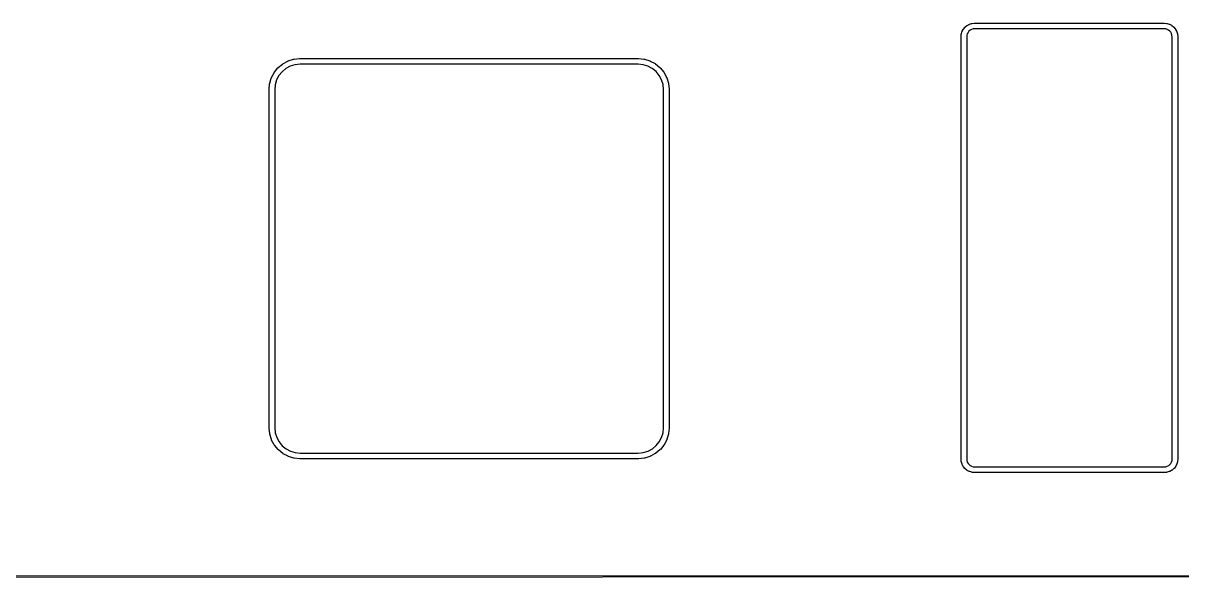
# Model space of a CAD drawing. Extents: x -16 to 302, y -161 to -39.
# Drawn here: x 30.2 to 71.32, y -160.55 to -140.87 of the extents above; entities that cross this region are included whole.
import ezdxf

# ---------------------------------------------------------------- set-up
doc = ezdxf.new("R2010")
doc.units = 0
doc.layers.add('BLACK', color=7, linetype='CONTINUOUS')

msp = doc.modelspace()

# ---------------------------------------------------------------- linework, layer by layer
at = {"layer": 'BLACK', "linetype": 'CONTINUOUS'}
for p, q in [((63.5751, -141.077), (63.6221, -141.019)), ((63.6221, -141.019), (63.6229, -141.018)), ((63.6221, -141.019), (63.6221, -141.019)), ((63.6221, -141.019), (63.6221, -141.019)), ((63.6229, -141.018), (63.6294, -141.012)), ((63.6294, -141.012), (63.6358, -141.005)), ((63.6358, -141.005), (63.6931, -140.958)), ((63.6931, -140.958), (63.6942, -140.957)), ((63.6931, -140.958), (63.6931, -140.958)), ((63.6931, -140.958), (63.6931, -140.958)), ((63.6942, -140.957), (63.7017, -140.952)), ((63.7017, -140.952), (63.7093, -140.947)), ((63.7093, -140.947), (63.7747, -140.912)), ((63.7747, -140.912), (63.7759, -140.911)), ((63.7747, -140.912), (63.7747, -140.912)), ((63.7747, -140.912), (63.7747, -140.912)), ((63.7759, -140.911), (63.7843, -140.908)), ((63.7843, -140.908), (63.7927, -140.904)), ((63.7927, -140.904), (63.8637, -140.882)), ((63.8637, -140.882), (63.8651, -140.882)), ((63.8651, -140.882), (63.874, -140.88)), ((63.874, -140.88), (63.8828, -140.878)), ((63.8828, -140.878), (63.9568, -140.871)), ((63.9568, -140.871), (63.9582, -140.87)), ((63.9582, -140.87), (63.9606, -140.87)), ((63.9606, -140.87), (63.965, -140.87)), ((63.965, -140.87), (70.7058, -140.87)), ((70.7058, -140.87), (70.7106, -140.87)), ((70.7106, -140.87), (70.7107, -140.87)), ((70.7107, -140.87), (70.7847, -140.878)), ((70.7847, -140.878), (70.7847, -140.878)), ((70.7847, -140.878), (70.7861, -140.878)), ((70.7861, -140.878), (70.7949, -140.88)), ((70.7949, -140.88), (70.8038, -140.882)), ((70.8038, -140.882), (70.875, -140.903)), ((70.875, -140.903), (70.875, -140.903)), ((70.875, -140.903), (70.8763, -140.903)), ((70.8763, -140.903), (70.8847, -140.907)), ((70.8847, -140.907), (70.893, -140.91)), ((70.893, -140.91), (70.9587, -140.945)), ((70.9587, -140.945), (70.9587, -140.945)), ((70.9587, -140.945), (70.9587, -140.945)), ((70.9587, -140.945), (70.9599, -140.946)), ((70.9599, -140.946), (70.9674, -140.951)), ((70.9674, -140.951), (70.9749, -140.956)), ((70.9749, -140.956), (71.0326, -141.003)), ((71.0326, -141.003), (71.0326, -141.003)), ((71.0326, -141.003), (71.0326, -141.003)), ((71.0326, -141.003), (71.0336, -141.004)), ((71.0336, -141.004), (71.04, -141.011)), ((71.04, -141.011), (71.0464, -141.017)), ((71.0464, -141.017), (71.0938, -141.074)), ((63.4889, -141.346), (63.4894, -141.341)), ((63.4889, -156.342), (63.4889, -141.346)), ((63.4894, -141.341), (63.4966, -141.267)), ((63.4894, -141.341), (63.4894, -141.341)), ((63.4966, -141.267), (63.4968, -141.266)), ((63.4968, -141.266), (63.4987, -141.257)), ((63.4987, -141.257), (63.5004, -141.248)), ((63.5004, -141.248), (63.5219, -141.177)), ((63.5219, -141.177), (63.5223, -141.176)), ((63.5223, -141.176), (63.5259, -141.167)), ((63.5259, -141.167), (63.5294, -141.159)), ((63.5294, -141.159), (63.5643, -141.093)), ((63.5643, -141.093), (63.5649, -141.092)), ((63.5643, -141.093), (63.5643, -141.093)), ((63.5643, -141.093), (63.5643, -141.093)), ((63.5649, -141.092), (63.57, -141.085)), ((63.57, -141.085), (63.5751, -141.077)), ((63.6947, -141.297), (63.6889, -141.356)), ((63.6889, -141.356), (63.6889, -156.334)), ((63.7105, -141.244), (63.6947, -141.297)), ((63.7362, -141.196), (63.7105, -141.244)), ((63.7709, -141.153), (63.7362, -141.196)), ((63.813, -141.118), (63.7709, -141.153)), ((63.8612, -141.092), (63.813, -141.118)), ((63.9135, -141.076), (63.8612, -141.092)), ((63.9726, -141.07), (63.9135, -141.076)), ((70.696, -141.07), (63.9726, -141.07)), ((70.7554, -141.076), (70.696, -141.07)), ((70.8078, -141.092), (70.7554, -141.076)), ((70.8561, -141.117), (70.8078, -141.092)), ((70.8986, -141.152), (70.8561, -141.117)), ((70.9335, -141.194), (70.8986, -141.152)), ((70.9595, -141.242), (70.9335, -141.194)), ((70.9757, -141.295), (70.9595, -141.242)), ((70.9819, -141.354), (70.9757, -141.295)), ((70.9819, -156.332), (70.9819, -141.354)), ((71.0938, -141.074), (71.0938, -141.074)), ((71.0938, -141.074), (71.0938, -141.074)), ((71.0938, -141.074), (71.0947, -141.075)), ((71.0947, -141.075), (71.0996, -141.083)), ((71.0996, -141.083), (71.1047, -141.09)), ((71.1047, -141.09), (71.1401, -141.156)), ((71.1401, -141.156), (71.1407, -141.157)), ((71.1407, -141.157), (71.1441, -141.165)), ((71.1441, -141.165), (71.1477, -141.174)), ((71.1477, -141.174), (71.1696, -141.245)), ((71.1696, -141.245), (71.17, -141.246)), ((71.17, -141.246), (71.1718, -141.255)), ((71.1718, -141.255), (71.1736, -141.264)), ((71.1736, -141.264), (71.1813, -141.338)), ((71.1813, -141.338), (71.1815, -141.339)), ((71.1815, -141.339), (71.1815, -141.342)), ((71.1815, -141.342), (71.1819, -141.346)), ((71.1819, -141.346), (71.1819, -156.342)), ((39.4236, -142.31), (39.5953, -142.217)), ((39.5953, -142.217), (39.5966, -142.217)), ((39.5966, -142.217), (39.6049, -142.213)), ((39.6049, -142.213), (39.6133, -142.21)), ((39.6133, -142.21), (39.7998, -142.152)), ((39.7998, -142.152), (39.8011, -142.152)), ((39.8011, -142.152), (39.81, -142.15)), ((39.81, -142.15), (39.8189, -142.148)), ((39.8189, -142.148), (40.013, -142.128)), ((40.013, -142.128), (40.0144, -142.128)), ((40.0144, -142.128), (40.0187, -142.128)), ((40.0187, -142.128), (40.0231, -142.127)), ((40.0231, -142.127), (40.0253, -142.127)), ((40.0253, -142.127), (40.0255, -142.127)), ((40.0255, -142.127), (52.0353, -142.127)), ((52.0353, -142.127), (52.0401, -142.128)), ((52.0401, -142.128), (52.0402, -142.128)), ((52.0402, -142.128), (52.2344, -142.147)), ((52.2344, -142.147), (52.2344, -142.147)), ((52.2344, -142.147), (52.2358, -142.147)), ((52.2358, -142.147), (52.2446, -142.149)), ((52.2446, -142.149), (52.2535, -142.151)), ((52.2535, -142.151), (52.4404, -142.207)), ((52.4404, -142.207), (52.4404, -142.207)), ((52.4404, -142.207), (52.4417, -142.207)), ((52.4417, -142.207), (52.45, -142.211)), ((52.45, -142.211), (52.4584, -142.214)), ((52.4584, -142.214), (52.6307, -142.306)), ((39.0176, -142.799), (39.1092, -142.627)), ((39.1092, -142.627), (39.1098, -142.626)), ((39.1092, -142.627), (39.1092, -142.627)), ((39.1092, -142.627), (39.1092, -142.627)), ((39.1098, -142.626), (39.115, -142.618)), ((39.115, -142.618), (39.12, -142.611)), ((39.12, -142.611), (39.2433, -142.459)), ((39.2433, -142.459), (39.2442, -142.458)), ((39.2433, -142.459), (39.2433, -142.459)), ((39.2433, -142.459), (39.2433, -142.459)), ((39.2442, -142.458), (39.2507, -142.452)), ((39.2507, -142.452), (39.2571, -142.446)), ((39.2571, -142.446), (39.4075, -142.321)), ((39.3921, -142.593), (39.2812, -142.73)), ((39.5274, -142.482), (39.3921, -142.593)), ((39.4075, -142.321), (39.4085, -142.32)), ((39.4085, -142.32), (39.4161, -142.315)), ((39.4161, -142.315), (39.4236, -142.31)), ((39.6818, -142.398), (39.5274, -142.482)), ((39.8495, -142.346), (39.6818, -142.398)), ((40.0288, -142.327), (39.8495, -142.346)), ((40.0302, -142.327), (40.0288, -142.327)), ((52.0255, -142.327), (40.0302, -142.327)), ((52.2051, -142.345), (52.0255, -142.327)), ((52.3732, -142.396), (52.2051, -142.345)), ((52.5282, -142.478), (52.3732, -142.396)), ((52.6642, -142.589), (52.5282, -142.478)), ((52.6307, -142.306), (52.6307, -142.306)), ((52.6307, -142.306), (52.6307, -142.306)), ((52.6307, -142.306), (52.632, -142.307)), ((52.632, -142.307), (52.6394, -142.312)), ((52.6394, -142.312), (52.647, -142.317)), ((52.647, -142.317), (52.7982, -142.44)), ((52.7761, -142.724), (52.6642, -142.589)), ((52.7982, -142.44), (52.7982, -142.44)), ((52.7982, -142.44), (52.7982, -142.44)), ((52.7982, -142.44), (52.7993, -142.441)), ((52.7993, -142.441), (52.8056, -142.448)), ((52.8056, -142.448), (52.8121, -142.454)), ((52.8121, -142.454), (52.9365, -142.604)), ((52.9365, -142.604), (52.9374, -142.605)), ((52.9374, -142.605), (52.9423, -142.613)), ((52.9423, -142.613), (52.9474, -142.621)), ((52.9474, -142.621), (53.0402, -142.792)), ((38.9309, -143.218), (38.9499, -143.023)), ((38.9499, -143.023), (38.9501, -143.022)), ((38.9501, -143.022), (38.9519, -143.013)), ((38.9519, -143.013), (38.9537, -143.004)), ((38.9537, -143.004), (39.0101, -142.817)), ((39.0101, -142.817), (39.0105, -142.816)), ((39.0105, -142.816), (39.0141, -142.808)), ((39.0141, -142.808), (39.0176, -142.799)), ((39.148, -143.053), (39.1304, -143.232)), ((39.1988, -142.885), (39.148, -143.053)), ((39.2812, -142.73), (39.1988, -142.885)), ((52.8596, -142.879), (52.7761, -142.724)), ((52.9115, -143.046), (52.8596, -142.879)), ((52.9304, -143.226), (52.9115, -143.046)), ((53.0402, -142.792), (53.0409, -142.793)), ((53.0409, -142.793), (53.0443, -142.802)), ((53.0443, -142.802), (53.0478, -142.81)), ((53.0478, -142.81), (53.1055, -142.997)), ((53.1055, -142.997), (53.1059, -142.998)), ((53.1059, -142.998), (53.1076, -143.007)), ((53.1076, -143.007), (53.1094, -143.016)), ((53.1094, -143.016), (53.1298, -143.21)), ((38.9304, -143.222), (38.9309, -143.218)), ((38.9304, -155.232), (38.9304, -143.222)), ((38.9309, -143.218), (38.9309, -143.218)), ((39.1304, -143.232), (39.1304, -155.227)), ((52.9304, -143.227), (52.9304, -143.226)), ((52.9304, -155.222), (52.9304, -143.227)), ((53.1298, -143.21), (53.13, -143.211)), ((53.13, -143.211), (53.1299, -143.216)), ((53.1299, -143.216), (53.1304, -143.22)), ((53.1304, -143.22), (53.1304, -143.222)), ((53.1304, -143.222), (53.1304, -143.222)), ((53.1304, -143.222), (53.1304, -155.232)), ((38.9304, -155.235), (38.9304, -155.232)), ((38.9304, -155.232), (38.9304, -155.232)), ((38.9309, -155.239), (38.9304, -155.235)), ((38.9308, -155.243), (38.9309, -155.239)), ((38.931, -155.245), (38.9308, -155.243)), ((38.9514, -155.439), (38.931, -155.245)), ((38.9532, -155.448), (38.9514, -155.439)), ((39.1304, -155.227), (39.1304, -155.229)), ((39.1304, -155.229), (39.1493, -155.408)), ((39.1493, -155.408), (39.2012, -155.576)), ((52.862, -155.57), (52.9128, -155.402)), ((52.9128, -155.402), (52.9304, -155.222)), ((53.1107, -155.433), (53.1088, -155.442)), ((53.1109, -155.431), (53.1107, -155.433)), ((53.1299, -155.237), (53.1109, -155.431)), ((53.1304, -155.232), (53.1299, -155.237)), ((53.1299, -155.237), (53.1299, -155.237)), ((38.9549, -155.457), (38.9532, -155.448)), ((38.9553, -155.458), (38.9549, -155.457)), ((39.013, -155.644), (38.9553, -155.458)), ((39.0165, -155.653), (39.013, -155.644)), ((39.0199, -155.661), (39.0165, -155.653)), ((39.0206, -155.662), (39.0199, -155.661)), ((39.1134, -155.834), (39.0206, -155.662)), ((39.0206, -155.662), (39.0206, -155.662)), ((39.0206, -155.662), (39.0206, -155.662)), ((39.1185, -155.842), (39.1134, -155.834)), ((39.1234, -155.849), (39.1185, -155.842)), ((39.1243, -155.85), (39.1234, -155.849)), ((39.2487, -156.001), (39.1243, -155.85)), ((39.2012, -155.576), (39.2847, -155.73)), ((39.2847, -155.73), (39.3966, -155.866)), ((52.6687, -155.861), (52.7796, -155.725)), ((52.7796, -155.725), (52.862, -155.57)), ((52.9408, -155.844), (52.8175, -155.995)), ((52.9458, -155.836), (52.9408, -155.844)), ((52.951, -155.829), (52.9458, -155.836)), ((52.9516, -155.828), (52.951, -155.829)), ((53.0432, -155.655), (52.9516, -155.828)), ((52.9516, -155.828), (52.9516, -155.828)), ((52.9516, -155.828), (52.9516, -155.828)), ((53.0467, -155.647), (53.0432, -155.655)), ((53.0503, -155.639), (53.0467, -155.647)), ((53.0507, -155.637), (53.0503, -155.639)), ((53.1071, -155.45), (53.0507, -155.637)), ((53.1088, -155.442), (53.1071, -155.45)), ((39.2552, -156.007), (39.2487, -156.001)), ((39.2615, -156.013), (39.2552, -156.007)), ((39.2626, -156.014), (39.2615, -156.013)), ((39.4138, -156.138), (39.2626, -156.014)), ((39.2626, -156.014), (39.2626, -156.014)), ((39.2626, -156.014), (39.2626, -156.014)), ((39.3966, -155.866), (39.5326, -155.977)), ((39.4213, -156.143), (39.4138, -156.138)), ((39.4288, -156.148), (39.4213, -156.143)), ((39.4301, -156.149), (39.4288, -156.148)), ((39.6024, -156.24), (39.4301, -156.149)), ((39.4301, -156.149), (39.4301, -156.149)), ((39.4301, -156.149), (39.4301, -156.149)), ((39.5326, -155.977), (39.6876, -156.059)), ((39.6108, -156.244), (39.6024, -156.24)), ((39.6191, -156.247), (39.6108, -156.244)), ((39.6204, -156.248), (39.6191, -156.247)), ((39.8073, -156.304), (39.6204, -156.248)), ((39.6876, -156.059), (39.8557, -156.11)), ((39.8557, -156.11), (40.0353, -156.127)), ((40.0353, -156.127), (52.0306, -156.127)), ((52.0306, -156.127), (52.032, -156.127)), ((52.032, -156.127), (52.2113, -156.108)), ((52.2113, -156.108), (52.379, -156.057)), ((52.4475, -156.245), (52.261, -156.302)), ((52.379, -156.057), (52.5334, -155.973)), ((52.4559, -156.241), (52.4475, -156.245)), ((52.4642, -156.238), (52.4559, -156.241)), ((52.4655, -156.237), (52.4642, -156.238)), ((52.6372, -156.144), (52.4655, -156.237)), ((52.4655, -156.237), (52.4655, -156.237)), ((52.4655, -156.237), (52.4655, -156.237)), ((52.5334, -155.973), (52.6687, -155.861)), ((52.6447, -156.139), (52.6372, -156.144)), ((52.6523, -156.134), (52.6447, -156.139)), ((52.6533, -156.133), (52.6523, -156.134)), ((52.8037, -156.009), (52.6533, -156.133)), ((52.8101, -156.003), (52.8037, -156.009)), ((52.8166, -155.996), (52.8101, -156.003)), ((52.8175, -155.995), (52.8166, -155.996)), ((52.8175, -155.995), (52.8175, -155.995)), ((52.8175, -155.995), (52.8175, -155.995)), ((39.8162, -156.306), (39.8073, -156.304)), ((39.825, -156.308), (39.8162, -156.306)), ((39.8264, -156.308), (39.825, -156.308)), ((40.0206, -156.327), (39.8264, -156.308)), ((39.8264, -156.308), (39.8264, -156.308)), ((40.0207, -156.327), (40.0206, -156.327)), ((40.0255, -156.327), (40.0207, -156.327)), ((52.0353, -156.327), (40.0255, -156.327)), ((52.0355, -156.327), (52.0353, -156.327)), ((52.0377, -156.327), (52.0355, -156.327)), ((52.0421, -156.327), (52.0377, -156.327)), ((52.0464, -156.327), (52.0421, -156.327)), ((52.0478, -156.327), (52.0464, -156.327)), ((52.2419, -156.306), (52.0478, -156.327)), ((52.2508, -156.305), (52.2419, -156.306)), ((52.2597, -156.303), (52.2508, -156.305)), ((52.261, -156.302), (52.2597, -156.303)), ((63.4893, -156.346), (63.4889, -156.342)), ((63.4893, -156.349), (63.4893, -156.346)), ((63.4895, -156.35), (63.4893, -156.349)), ((63.4972, -156.424), (63.4895, -156.35)), ((63.4991, -156.433), (63.4972, -156.424)), ((63.5008, -156.442), (63.4991, -156.433)), ((63.5012, -156.443), (63.5008, -156.442)), ((63.5231, -156.514), (63.5012, -156.443)), ((63.5267, -156.523), (63.5231, -156.514)), ((63.53, -156.531), (63.5267, -156.523)), ((63.5307, -156.532), (63.53, -156.531)), ((63.5661, -156.598), (63.5307, -156.532)), ((63.5712, -156.605), (63.5661, -156.598)), ((63.5761, -156.613), (63.5712, -156.605)), ((63.577, -156.614), (63.5761, -156.613)), ((63.6244, -156.671), (63.577, -156.614)), ((63.6308, -156.677), (63.6244, -156.671)), ((63.6889, -156.334), (63.6951, -156.393)), ((63.6951, -156.393), (63.7113, -156.446)), ((63.7113, -156.446), (63.7373, -156.494)), ((63.7373, -156.494), (63.7722, -156.536)), ((63.7722, -156.536), (63.8147, -156.571)), ((63.8147, -156.571), (63.863, -156.596)), ((63.863, -156.596), (63.9154, -156.612)), ((63.9154, -156.612), (63.9748, -156.618)), ((63.9748, -156.618), (70.6982, -156.618)), ((70.6982, -156.618), (70.7573, -156.612)), ((70.7573, -156.612), (70.8096, -156.596)), ((70.8096, -156.596), (70.8578, -156.57)), ((70.8578, -156.57), (70.9, -156.535)), ((70.9, -156.535), (70.9346, -156.492)), ((70.9346, -156.492), (70.9603, -156.444)), ((70.9603, -156.444), (70.9761, -156.391)), ((70.9761, -156.391), (70.9819, -156.332)), ((71.0478, -156.67), (71.0414, -156.676)), ((71.0487, -156.669), (71.0478, -156.67)), ((71.0957, -156.611), (71.0487, -156.669)), ((71.0487, -156.669), (71.0487, -156.669)), ((71.0487, -156.669), (71.0487, -156.669)), ((71.1008, -156.603), (71.0957, -156.611)), ((71.1059, -156.596), (71.1008, -156.603)), ((71.1065, -156.595), (71.1059, -156.596)), ((71.1414, -156.529), (71.1065, -156.595)), ((71.1065, -156.595), (71.1065, -156.595)), ((71.1065, -156.595), (71.1065, -156.595)), ((71.1449, -156.521), (71.1414, -156.529)), ((71.1485, -156.512), (71.1449, -156.521)), ((71.1489, -156.511), (71.1485, -156.512)), ((71.1704, -156.44), (71.1489, -156.511)), ((71.1721, -156.431), (71.1704, -156.44)), ((71.174, -156.422), (71.1721, -156.431)), ((71.1742, -156.421), (71.174, -156.422)), ((71.1814, -156.347), (71.1742, -156.421)), ((71.1819, -156.342), (71.1814, -156.347)), ((71.1814, -156.347), (71.1814, -156.347)), ((63.6372, -156.684), (63.6308, -156.677)), ((63.6382, -156.685), (63.6372, -156.684)), ((63.6959, -156.732), (63.6382, -156.685)), ((63.6382, -156.685), (63.6382, -156.685)), ((63.6382, -156.685), (63.6382, -156.685)), ((63.7034, -156.737), (63.6959, -156.732)), ((63.7109, -156.742), (63.7034, -156.737)), ((63.7121, -156.743), (63.7109, -156.742)), ((63.7778, -156.778), (63.7121, -156.743)), ((63.7121, -156.743), (63.7121, -156.743)), ((63.7121, -156.743), (63.7121, -156.743)), ((63.7862, -156.781), (63.7778, -156.778)), ((63.7945, -156.785), (63.7862, -156.781)), ((63.7958, -156.785), (63.7945, -156.785)), ((63.867, -156.806), (63.7958, -156.785)), ((63.7958, -156.785), (63.7958, -156.785)), ((63.8759, -156.808), (63.867, -156.806)), ((63.8847, -156.81), (63.8759, -156.808)), ((63.8861, -156.81), (63.8847, -156.81)), ((63.9601, -156.818), (63.8861, -156.81)), ((63.9602, -156.818), (63.9601, -156.818)), ((63.965, -156.818), (63.9602, -156.818)), ((70.7058, -156.818), (63.965, -156.818)), ((70.7102, -156.818), (70.7058, -156.818)), ((70.7126, -156.818), (70.7102, -156.818)), ((70.714, -156.817), (70.7126, -156.818)), ((70.788, -156.81), (70.714, -156.817)), ((70.7968, -156.808), (70.788, -156.81)), ((70.8057, -156.806), (70.7968, -156.808)), ((70.8071, -156.806), (70.8057, -156.806)), ((70.8781, -156.784), (70.8071, -156.806)), ((70.8865, -156.78), (70.8781, -156.784)), ((70.8949, -156.777), (70.8865, -156.78)), ((70.8961, -156.776), (70.8949, -156.777)), ((70.9615, -156.741), (70.8961, -156.776)), ((70.8961, -156.776), (70.8961, -156.776)), ((70.8961, -156.776), (70.8961, -156.776)), ((70.969, -156.736), (70.9615, -156.741)), ((70.9766, -156.731), (70.969, -156.736)), ((70.9777, -156.73), (70.9766, -156.731)), ((71.035, -156.683), (70.9777, -156.73)), ((71.0414, -156.676), (71.035, -156.683)), ((297.816, -160.426), (-12.0662, -160.553)), ((-12.0638, -160.503), (297.815, -160.376))]:
    msp.add_line(p, q, dxfattribs=at)

doc.saveas('drawing.dxf')
